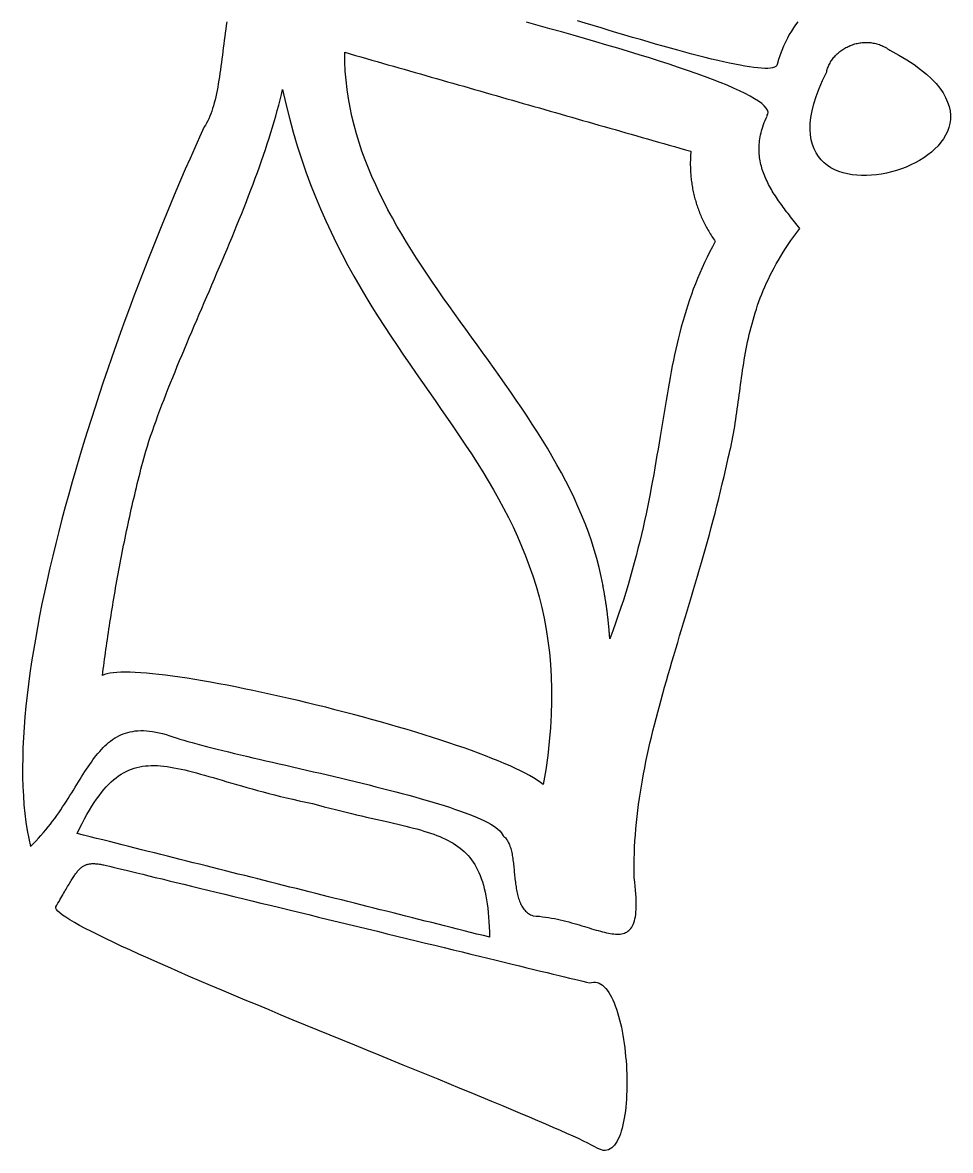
# Model space of a CAD drawing. Header units: metres. Extents: x 165 to 295, y -149 to -54.
# Drawn here: x 172 to 216.6, y -149.2 to -94.9 of the extents above; entities that cross this region are included whole.
import ezdxf

# ---------------------------------------------------------------- set-up
doc = ezdxf.new("R2010")
doc.units = ezdxf.units.M

msp = doc.modelspace()

# ---------------------------------------------------------------- linework, layer by layer
for points in [[(181.771798, -94.889066), (181.746144, -95.063564), (181.721252, -95.239332), (181.697122, -95.416116), (181.6735, -95.593662), (181.650386, -95.77197), (181.627526, -95.950532), (181.60492, -96.129094), (181.582568, -96.307402), (181.559962, -96.485202), (181.537356, -96.66224), (181.514496, -96.838262), (181.491128, -97.013014), (181.467252, -97.186242), (181.442614, -97.357692), (181.417214, -97.52711), (181.390798, -97.694242), (181.363366, -97.858834), (181.334918, -98.020632), (181.3052, -98.179382), (181.273958, -98.33483), (181.241192, -98.486722), (181.206648, -98.634804), (181.170326, -98.778822), (181.132226, -98.918522), (181.092094, -99.05365), (181.049676, -99.183952), (181.004972, -99.309174), (180.957982, -99.429062), (180.908452, -99.543362), (180.856128, -99.651566), (180.80101, -99.753674), (180.743098, -99.849432), (180.682138, -99.938586), (180.45684, -100.434648), (180.23078, -100.938584), (180.004212, -101.450394), (179.777136, -101.96957), (179.549806, -102.495858), (179.322476, -103.02875), (179.0954, -103.568246), (178.868578, -104.113838), (178.642518, -104.665018), (178.416966, -105.221786), (178.19243, -105.783634), (177.96891, -106.350308), (177.74666, -106.921554), (177.525934, -107.497118), (177.306732, -108.076492), (177.089308, -108.659422), (176.873916, -109.245654), (176.66081, -109.83468), (176.44999, -110.426246), (176.24171, -111.020098), (176.03597, -111.615982), (175.833278, -112.213644), (175.633634, -112.812576), (175.437292, -113.412524), (175.244252, -114.01298), (175.055022, -114.613944), (174.869348, -115.214908), (174.687738, -115.815618), (174.510446, -116.415566), (174.337472, -117.014752), (174.168816, -117.612668), (174.004986, -118.20906), (173.845982, -118.80342), (173.692058, -119.395748), (173.543468, -119.985536), (173.400212, -120.572276), (173.262544, -121.155968), (173.130718, -121.736104), (173.004734, -122.31243), (172.8851, -122.884692), (172.771816, -123.452636), (172.664882, -124.015754), (172.564806, -124.573792), (172.471588, -125.126496), (172.385228, -125.673358), (172.306234, -126.214124), (172.234606, -126.74854), (172.170598, -127.276352), (172.114464, -127.797052), (172.066204, -128.31064), (172.026072, -128.816354), (171.994322, -129.314194), (171.970954, -129.803906), (171.956222, -130.284982), (171.95038, -130.757168), (171.953682, -131.219956), (171.966128, -131.673346), (171.987972, -132.11683), (172.019468, -132.550154), (172.06087, -132.97281), (172.112178, -133.384544), (172.173646, -133.785102), (172.245274, -134.17423), (172.32757, -134.551674), (172.460666, -134.421372), (172.589698, -134.289546), (172.71492, -134.15645), (172.836332, -134.022338), (172.954188, -133.88721), (173.068742, -133.75132), (173.179994, -133.614668), (173.287944, -133.477508), (173.3931, -133.33984), (173.495462, -133.201918), (173.59503, -133.063996), (173.692058, -132.926074), (173.7868, -132.788152), (173.879256, -132.650484), (173.96968, -132.513324), (174.058072, -132.376672), (174.144686, -132.240782), (174.229776, -132.105654), (174.313342, -131.971542), (174.395638, -131.8387), (174.476918, -131.707128), (174.557182, -131.576826), (174.63643, -131.448048), (174.714916, -131.321048), (174.792894, -131.195826), (174.870618, -131.072636), (174.948088, -130.951478), (175.025304, -130.832606), (175.102774, -130.71602), (175.180498, -130.601974), (175.258476, -130.490722), (175.336962, -130.382264), (175.41621, -130.2766), (175.49622, -130.173984), (175.577246, -130.07467), (175.659288, -129.978658), (175.7426, -129.886202), (175.827436, -129.797302), (175.913796, -129.712212), (176.001934, -129.631186), (176.09185, -129.554224), (176.183798, -129.481326), (176.278032, -129.412746), (176.374552, -129.348738), (176.473612, -129.289302), (176.575212, -129.234692), (176.679606, -129.184908), (176.787048, -129.140204), (176.897538, -129.10058), (177.01133, -129.06629), (177.128424, -129.037588), (177.249074, -129.014474), (177.373534, -128.996948), (177.501804, -128.985264), (177.634138, -128.979676), (177.770536, -128.980184), (177.911252, -128.987042), (178.05654, -129.00025), (178.2064, -129.020062), (178.361086, -129.046732), (178.520598, -129.08026), (178.68519, -129.120646), (178.855116, -129.168144), (179.030376, -129.223008), (179.178712, -129.275332), (179.340256, -129.32918), (179.5145, -129.384298), (179.70119, -129.440686), (179.899564, -129.498598), (180.109368, -129.55778), (180.330094, -129.617978), (180.561234, -129.679446), (180.802026, -129.742184), (181.052216, -129.805938), (181.31155, -129.870962), (181.579266, -129.937002), (181.854856, -130.004058), (182.137812, -130.07213), (182.42788, -130.141218), (182.724298, -130.211068), (183.026812, -130.281934), (183.334914, -130.353562), (183.647842, -130.426206), (183.965342, -130.499612), (184.286906, -130.57378), (184.612026, -130.64871), (184.940194, -130.724402), (185.271156, -130.800602), (185.60415, -130.877564), (185.938668, -130.955034), (186.274456, -131.033266), (186.610752, -131.112006), (186.947302, -131.191254), (187.283598, -131.27101), (187.619132, -131.35102), (187.953396, -131.431538), (188.285882, -131.512564), (188.616082, -131.593844), (188.943488, -131.675378), (189.267592, -131.757166), (189.58814, -131.839208), (189.90437, -131.921504), (190.216028, -132.004054), (190.522352, -132.086858), (190.823088, -132.169662), (191.117728, -132.25272), (191.405764, -132.335778), (191.686688, -132.418836), (191.959992, -132.501894), (192.225168, -132.584952), (192.481708, -132.667756), (192.729104, -132.75056), (192.967102, -132.833364), (193.19494, -132.915914), (193.412364, -132.99821), (193.618866, -133.080252), (193.813684, -133.16204), (193.996564, -133.243574), (194.166998, -133.324854), (194.324478, -133.405626), (194.468496, -133.486144), (194.598798, -133.566154), (194.714622, -133.645656), (194.81546, -133.72465), (194.901058, -133.803136), (194.970654, -133.881114), (195.023994, -133.958584), (195.06057, -134.035292), (195.10121, -134.06755), (195.13931, -134.102856), (195.175378, -134.140956), (195.20916, -134.18185), (195.24091, -134.225284), (195.270628, -134.271258), (195.298568, -134.319772), (195.32473, -134.370572), (195.349114, -134.423658), (195.37172, -134.478776), (195.392802, -134.53618), (195.412614, -134.595362), (195.430902, -134.656576), (195.44792, -134.719314), (195.463668, -134.78383), (195.4784, -134.84987), (195.491862, -134.917434), (195.504562, -134.986268), (195.516246, -135.056372), (195.527168, -135.127746), (195.537328, -135.200136), (195.54698, -135.273288), (195.556124, -135.347456), (195.56476, -135.422386), (195.572888, -135.497824), (195.580762, -135.574024), (195.588382, -135.650478), (195.596002, -135.72744), (195.603622, -135.804656), (195.611242, -135.881872), (195.619116, -135.959342), (195.62699, -136.036558), (195.635372, -136.113774), (195.644008, -136.190736), (195.653152, -136.26719), (195.662804, -136.34339), (195.673218, -136.418828), (195.684394, -136.493758), (195.696332, -136.567926), (195.709032, -136.641332), (195.722748, -136.713722), (195.73748, -136.785096), (195.753482, -136.8552), (195.770754, -136.924034), (195.789296, -136.991598), (195.809108, -137.057638), (195.830444, -137.122154), (195.853304, -137.185146), (195.877942, -137.24636), (195.904358, -137.305796), (195.932552, -137.3632), (195.962524, -137.418572), (195.994528, -137.471658), (196.028564, -137.522712), (196.064886, -137.571226), (196.103494, -137.617454), (196.144388, -137.661142), (196.187568, -137.702036), (196.233288, -137.740136), (196.281548, -137.775442), (196.332602, -137.807954), (196.38645, -137.837418), (196.443092, -137.86358), (196.502528, -137.88644), (196.655436, -137.897616), (196.80682, -137.912094), (196.956426, -137.92962), (197.104254, -137.949686), (197.250304, -137.972546), (197.394576, -137.997692), (197.53707, -138.02487), (197.677532, -138.05408), (197.816216, -138.084814), (197.952868, -138.117072), (198.087488, -138.1506), (198.220076, -138.185144), (198.350632, -138.22045), (198.479156, -138.256518), (198.605394, -138.29284), (198.7296, -138.329416), (198.85152, -138.365992), (198.971154, -138.402314), (199.088502, -138.438128), (199.203564, -138.47318), (199.316086, -138.507216), (199.426322, -138.540236), (199.534018, -138.571986), (199.639428, -138.602212), (199.742298, -138.63066), (199.842628, -138.657076), (199.940164, -138.681206), (200.03516, -138.70305), (200.127362, -138.7221), (200.217024, -138.738356), (200.303892, -138.751564), (200.387966, -138.76147), (200.469246, -138.76782), (200.547478, -138.770614), (200.622916, -138.769344), (200.695306, -138.76401), (200.764902, -138.754358), (200.83145, -138.740134), (200.89495, -138.721084), (200.955148, -138.696954), (201.012298, -138.66749), (201.0664, -138.632692), (201.1172, -138.592306), (201.164698, -138.546078), (201.208894, -138.493754), (201.249788, -138.43508), (201.28738, -138.369802), (201.32167, -138.29792), (201.352404, -138.218926), (201.379582, -138.13282), (201.403458, -138.039348), (201.423778, -137.938256), (201.440288, -137.82929), (201.453242, -137.712196), (201.46264, -137.586974), (201.468228, -137.45337), (201.470006, -137.310876), (201.468228, -137.159492), (201.46264, -136.998964), (201.452988, -136.829292), (201.439526, -136.649968), (201.422254, -136.460992), (201.400918, -136.261856), (201.375518, -136.05256), (201.369422, -135.757158), (201.367898, -135.462264), (201.370692, -135.167624), (201.377804, -134.873492), (201.389234, -134.579614), (201.404728, -134.28599), (201.424286, -133.99262), (201.447654, -133.699504), (201.474832, -133.406388), (201.50582, -133.113526), (201.540364, -132.820664), (201.578464, -132.527802), (201.619866, -132.234686), (201.66457, -131.94157), (201.712576, -131.6482), (201.76363, -131.354576), (201.817732, -131.060698), (201.874628, -130.766566), (201.934318, -130.47218), (201.996548, -130.177286), (202.061572, -129.881884), (202.128882, -129.585974), (202.198732, -129.289556), (202.270868, -128.992376), (202.345036, -128.694688), (202.421236, -128.396238), (202.499468, -128.097026), (202.579732, -127.797052), (202.66152, -127.496062), (202.745086, -127.194056), (202.830176, -126.891288), (202.91679, -126.587504), (203.004674, -126.28245), (203.093828, -125.97638), (203.184252, -125.66904), (203.275692, -125.360684), (203.368148, -125.051058), (203.461366, -124.739908), (203.555346, -124.427488), (203.650088, -124.113544), (203.745338, -123.79833), (203.840842, -123.481592), (203.936854, -123.163076), (204.03312, -122.843036), (204.129386, -122.521218), (204.225906, -122.197876), (204.322172, -121.872756), (204.418438, -121.545604), (204.51445, -121.216674), (204.609954, -120.885966), (204.70495, -120.553226), (204.799438, -120.218454), (204.893164, -119.88165), (204.986128, -119.54256), (205.07833, -119.201438), (205.169516, -118.85803), (205.259686, -118.512336), (205.348586, -118.164356), (205.436216, -117.81409), (205.522322, -117.461284), (205.606904, -117.105938), (205.689962, -116.748052), (205.771496, -116.387626), (205.851252, -116.02466), (205.89494, -115.856512), (205.936596, -115.688364), (205.975966, -115.52047), (206.013304, -115.352576), (206.048864, -115.184682), (206.082646, -115.017042), (206.114904, -114.849402), (206.145638, -114.681762), (206.174848, -114.514122), (206.202788, -114.346482), (206.229712, -114.178588), (206.25562, -114.010694), (206.280766, -113.8428), (206.30515, -113.674906), (206.328772, -113.506758), (206.351886, -113.33861), (206.374746, -113.170208), (206.397352, -113.001806), (206.419704, -112.83315), (206.442056, -112.66424), (206.464662, -112.49533), (206.487522, -112.326166), (206.510636, -112.156748), (206.534258, -111.987076), (206.558642, -111.81715), (206.583788, -111.64697), (206.609696, -111.476536), (206.63662, -111.305848), (206.664814, -111.134906), (206.694024, -110.963456), (206.724758, -110.791752), (206.757016, -110.61954), (206.790798, -110.447074), (206.826358, -110.2741), (206.86395, -110.100872), (206.90332, -109.927136), (206.944976, -109.752892), (206.988918, -109.578394), (207.035146, -109.403388), (207.083914, -109.227874), (207.135222, -109.051852), (207.189324, -108.875322), (207.24622, -108.698284), (207.306164, -108.520738), (207.36941, -108.34243), (207.435704, -108.163614), (207.505554, -107.98429), (207.578706, -107.804204), (207.655668, -107.62361), (207.73644, -107.442254), (207.821022, -107.26039), (207.909668, -107.077764), (208.002378, -106.89463), (208.099406, -106.710734), (208.200752, -106.526076), (208.30667, -106.340656), (208.41716, -106.154474), (208.532476, -105.96753), (208.652618, -105.779824), (208.77784, -105.591356), (208.908142, -105.402126), (209.043524, -105.21188), (209.184494, -105.020872), (209.330798, -104.829102), (209.267552, -104.747822), (209.20456, -104.666796), (209.141822, -104.586278), (209.079338, -104.506268), (209.017108, -104.426512), (208.955386, -104.34701), (208.893918, -104.268016), (208.832958, -104.189276), (208.77276, -104.11079), (208.71307, -104.032558), (208.653888, -103.95458), (208.595468, -103.876602), (208.53781, -103.798878), (208.480914, -103.721154), (208.42478, -103.643684), (208.369662, -103.566214), (208.31556, -103.488744), (208.262474, -103.411274), (208.210404, -103.333804), (208.15935, -103.256334), (208.109312, -103.178864), (208.060544, -103.101394), (208.013046, -103.02367), (207.966818, -102.945946), (207.92186, -102.867968), (207.878426, -102.789736), (207.836516, -102.71125), (207.79613, -102.63251), (207.757268, -102.553516), (207.71993, -102.474268), (207.684116, -102.394766), (207.65008, -102.314756), (207.617822, -102.234492), (207.587342, -102.15372), (207.55864, -102.072694), (207.53197, -101.99116), (207.507078, -101.909118), (207.484218, -101.826568), (207.46339, -101.74351), (207.444848, -101.659944), (207.428338, -101.575616), (207.414114, -101.49078), (207.402176, -101.405182), (207.392524, -101.319076), (207.385158, -101.232208), (207.380078, -101.144578), (207.377538, -101.056186), (207.377538, -100.967032), (207.380078, -100.877116), (207.385158, -100.786438), (207.393032, -100.694744), (207.403446, -100.602288), (207.416654, -100.508816), (207.432656, -100.414582), (207.451452, -100.319332), (207.473296, -100.223066), (207.497934, -100.125784), (207.52562, -100.027486), (207.556354, -99.928172), (207.590136, -99.827588), (207.62722, -99.725988), (207.667352, -99.623118), (207.710786, -99.519232), (207.757522, -99.414076)], [(207.75549, -99.412044), (207.799432, -99.324414), (207.807306, -99.231704), (207.780382, -99.134168), (207.719676, -99.03206), (207.626204, -98.925634), (207.501236, -98.81489), (207.345788, -98.700082), (207.160876, -98.581464), (206.94777, -98.459036), (206.707486, -98.333306), (206.44104, -98.204274), (206.149702, -98.07194), (205.834488, -97.936812), (205.496414, -97.79889), (205.136496, -97.658428), (204.756004, -97.51568), (204.355954, -97.370646), (203.937616, -97.22358), (203.501752, -97.074736), (203.049632, -96.924368), (202.582272, -96.772476), (202.100942, -96.619314), (201.606658, -96.465136), (201.100436, -96.309942), (200.583546, -96.15424), (200.057004, -95.99803), (199.521826, -95.841566), (198.979028, -95.684848), (198.42988, -95.52813), (197.875398, -95.371666), (197.316598, -95.21571), (196.75475, -95.060262), (196.19087, -94.90583)], [(208.247488, -96.930972), (208.223104, -96.985836), (208.177384, -97.031048), (208.11109, -97.066862), (208.02473, -97.093532), (207.919066, -97.111566), (207.79486, -97.120964), (207.65262, -97.122234), (207.493108, -97.11563), (207.316832, -97.101152), (207.124554, -97.079308), (206.917036, -97.050352), (206.694786, -97.014538), (206.458312, -96.97212), (206.208376, -96.923606), (205.94574, -96.868996), (205.670912, -96.808544), (205.384654, -96.742758), (205.087728, -96.671892), (204.780642, -96.5962), (204.463904, -96.515682), (204.138276, -96.430846), (203.80452, -96.341946), (203.463144, -96.24949), (203.11491, -96.153478), (202.760326, -96.054164), (202.400408, -95.952056), (202.03541, -95.847154), (201.666094, -95.739966), (201.293222, -95.630746), (200.917302, -95.519748), (200.539096, -95.407226), (200.159112, -95.293434), (199.778112, -95.178626), (199.396858, -95.063056), (199.015858, -94.947232), (198.635874, -94.831154)], [(209.23758, -94.876874), (209.131662, -95.020384), (209.028284, -95.171768), (208.9277, -95.331534), (208.830164, -95.499682), (208.735676, -95.676466), (208.64449, -95.86214), (208.55686, -96.056958), (208.472786, -96.26092), (208.392522, -96.474534), (208.316068, -96.6978), (208.243932, -96.930718)], [(213.666324, -96.250252), (214.091774, -96.481138), (214.479378, -96.712024), (214.830152, -96.94291), (215.145366, -97.173034), (215.426036, -97.402396), (215.673178, -97.630488), (215.888062, -97.857056), (216.071704, -98.081846), (216.22512, -98.30435), (216.34958, -98.524314), (216.4461, -98.74123), (216.51595, -98.955098), (216.560146, -99.16541), (216.579704, -99.371658), (216.57564, -99.573842), (216.549224, -99.771454), (216.501472, -99.963986), (216.433654, -100.151438), (216.346786, -100.333302), (216.241884, -100.50907), (216.120218, -100.678742), (215.982804, -100.84181), (215.830658, -100.997766), (215.66505, -101.14661), (215.486996, -101.287834), (215.297512, -101.421184), (215.097868, -101.546152), (214.88908, -101.662484), (214.672418, -101.769926), (214.448644, -101.86797), (214.219282, -101.956616), (213.985094, -102.035102), (213.74735, -102.103428), (213.507066, -102.161086), (213.265512, -102.207822), (213.023704, -102.243128), (212.782658, -102.267004), (212.543644, -102.278688), (212.307678, -102.27818), (212.075776, -102.264972), (211.848954, -102.23881), (211.628736, -102.19944), (211.415884, -102.146354), (211.211668, -102.079298), (211.017104, -101.997764), (210.833208, -101.901752), (210.66125, -101.790754), (210.502246, -101.664262), (210.357466, -101.522276), (210.227672, -101.364288), (210.114388, -101.18979), (210.018376, -100.998782), (209.940906, -100.790756), (209.882994, -100.565204), (209.84591, -100.322126), (209.83067, -100.061014), (209.83829, -99.781614), (209.87004, -99.483418), (209.926936, -99.166172), (210.009994, -98.829622), (210.120484, -98.47326), (210.259422, -98.096832), (210.427824, -97.700084), (210.62696, -97.282762), (210.640676, -97.227644), (210.65617, -97.173288), (210.673696, -97.119694), (210.693, -97.066862), (210.714082, -97.014792), (210.736942, -96.963484), (210.76158, -96.913192), (210.787996, -96.863662), (210.815936, -96.815148), (210.8454, -96.767396), (210.876642, -96.72066), (210.909408, -96.67494), (210.943444, -96.630236), (210.979004, -96.586548), (211.016088, -96.543876), (211.054442, -96.50222), (211.094066, -96.461834), (211.13496, -96.422464), (211.177124, -96.38411), (211.220558, -96.347026), (211.265008, -96.311212), (211.310474, -96.276668), (211.35721, -96.24314), (211.404962, -96.210882), (211.453476, -96.180148), (211.503006, -96.150684), (211.553552, -96.12249), (211.60486, -96.095566), (211.65693, -96.070166), (211.709762, -96.04629), (211.763356, -96.023684), (211.817712, -96.002602), (211.872576, -95.983044), (211.928202, -95.96501), (211.984336, -95.9485), (212.040978, -95.933514), (212.098128, -95.920052), (212.155786, -95.908368), (212.213698, -95.898208), (212.271864, -95.889826), (212.330538, -95.882968), (212.389466, -95.877888), (212.448648, -95.874586), (212.50783, -95.873062), (212.567266, -95.873316), (212.626702, -95.875348), (212.686392, -95.879158), (212.746082, -95.885), (212.805518, -95.89262), (212.864954, -95.902272), (212.92439, -95.913702), (212.983572, -95.927164), (213.0425, -95.942658), (213.101428, -95.960184), (213.159848, -95.979742), (213.218014, -96.001332), (213.275926, -96.024954), (213.33333, -96.050608), (213.390226, -96.078548), (213.446868, -96.10852), (213.502748, -96.140778), (213.55812, -96.175322), (213.612984, -96.211898), (213.667086, -96.25076)], [(199.871838, -122.010932), (199.784462, -121.572274), (199.684386, -121.13768), (199.571864, -120.706896), (199.447658, -120.279922), (199.312022, -119.856504), (199.165464, -119.436642), (199.008238, -119.020082), (198.841106, -118.60657), (198.664322, -118.19636), (198.478394, -117.788944), (198.28383, -117.384322), (198.080884, -116.982494), (197.870318, -116.583206), (197.652386, -116.186204), (197.427596, -115.791488), (197.196202, -115.398804), (196.958966, -115.008152), (196.716142, -114.619278), (196.468238, -114.232182), (196.215762, -113.84661), (195.959222, -113.462562), (195.698872, -113.079784), (195.435474, -112.698022), (195.169282, -112.317276), (194.900804, -111.937546), (194.630294, -111.558578), (194.358514, -111.180118), (194.085718, -110.802166), (193.812414, -110.424468), (193.538856, -110.047024), (193.265806, -109.66958), (192.993518, -109.292136), (192.7225, -108.914438), (192.45326, -108.536232), (192.186306, -108.157772), (191.921892, -107.77855), (191.66078, -107.398566), (191.403224, -107.017566), (191.149732, -106.63555), (190.900558, -106.252518), (190.656464, -105.868216), (190.417704, -105.48239), (190.184786, -105.09504), (189.958218, -104.705912), (189.738254, -104.314752), (189.525656, -103.921814), (189.320678, -103.52659), (189.123828, -103.12908), (188.93536, -102.729284), (188.756036, -102.326948), (188.58611, -101.921818), (188.42609, -101.513894), (188.276484, -101.102922), (188.1378, -100.688902), (188.010292, -100.27158), (187.894468, -99.850956), (187.790836, -99.426776), (187.699904, -98.99904), (187.62218, -98.567494), (187.557918, -98.132138), (187.507626, -97.692718), (187.471812, -97.24898), (187.450984, -96.800924), (187.44565, -96.34855), (187.705746, -96.422972), (187.965842, -96.497394), (188.225938, -96.571816), (188.486034, -96.646238), (188.74613, -96.72066), (189.006226, -96.795082), (189.266322, -96.869504), (189.526418, -96.943926), (189.786514, -97.018348), (190.04661, -97.09277), (190.306706, -97.167192), (190.566802, -97.241614), (190.826898, -97.316036), (191.086994, -97.390458), (191.34709, -97.46488), (191.607186, -97.539302), (191.867282, -97.613724), (192.127378, -97.688146), (192.387474, -97.762568), (192.64757, -97.83699), (192.907666, -97.911412), (193.167762, -97.985834), (193.427858, -98.060256), (193.687954, -98.134678), (193.94805, -98.2091), (194.208146, -98.283522), (194.468242, -98.357944), (194.728338, -98.432366), (194.988434, -98.506788), (195.24853, -98.58121), (195.508626, -98.655632), (195.768722, -98.730054), (196.028818, -98.804476), (196.288914, -98.878898), (196.54901, -98.95332), (196.809106, -99.027742), (197.069202, -99.102164), (197.329298, -99.176586), (197.589394, -99.251008), (197.84949, -99.32543), (198.109586, -99.399852), (198.369682, -99.474274), (198.629778, -99.548696), (198.889874, -99.623118), (199.14997, -99.69754), (199.410066, -99.771962), (199.670162, -99.846384), (199.930258, -99.920806), (200.190354, -99.995228), (200.45045, -100.06965), (200.710546, -100.144072), (200.970642, -100.218494), (201.230738, -100.292916), (201.490834, -100.367338), (201.75093, -100.44176), (202.011026, -100.516182), (202.271122, -100.590604), (202.531218, -100.665026), (202.791314, -100.739448), (203.05141, -100.81387), (203.311506, -100.888292), (203.571602, -100.962714), (203.831698, -101.037136), (204.091794, -101.111558), (204.086206, -101.186742), (204.08138, -101.261672), (204.077316, -101.336348), (204.074014, -101.41077), (204.071474, -101.484938), (204.069696, -101.558852), (204.06868, -101.632512), (204.068426, -101.705918), (204.068934, -101.77907), (204.070204, -101.851968), (204.072236, -101.924612), (204.07503, -101.997002), (204.078586, -102.069392), (204.082904, -102.141528), (204.087984, -102.21341), (204.093826, -102.285038), (204.10043, -102.356412), (204.107796, -102.427532), (204.115924, -102.498398), (204.124814, -102.56901), (204.134466, -102.639368), (204.14488, -102.709472), (204.156056, -102.779322), (204.167994, -102.848918), (204.180694, -102.91826), (204.194156, -102.987348), (204.20838, -103.056436), (204.223366, -103.12527), (204.239114, -103.19385), (204.255624, -103.262176), (204.272896, -103.330248), (204.29093, -103.398066), (204.309726, -103.46563), (204.329284, -103.53294), (204.349604, -103.599996), (204.370686, -103.666798), (204.39253, -103.733346), (204.415136, -103.799894), (204.438504, -103.866188), (204.462634, -103.932228), (204.487526, -103.998014), (204.51318, -104.063546), (204.539596, -104.128824), (204.566774, -104.193848), (204.594714, -104.258618), (204.623416, -104.323388), (204.65288, -104.387904), (204.683106, -104.452166), (204.714094, -104.516174), (204.745844, -104.579928), (204.778356, -104.643428), (204.81163, -104.706674), (204.845666, -104.769666), (204.880464, -104.832658), (204.916024, -104.895396), (204.952346, -104.95788), (204.98943, -105.02011), (205.027276, -105.082086), (205.065884, -105.143808), (205.105254, -105.205276), (205.145386, -105.266744), (205.18628, -105.327958), (205.227936, -105.388918), (205.270354, -105.449624), (205.131416, -105.702608), (204.99832, -105.955846), (204.870812, -106.209338), (204.748638, -106.463338), (204.631798, -106.717592), (204.519784, -106.972354), (204.412596, -107.227878), (204.310234, -107.48391), (204.21219, -107.740704), (204.118464, -107.998006), (204.028802, -108.256324), (203.94295, -108.515404), (203.860908, -108.775246), (203.782422, -109.036104), (203.707238, -109.297978), (203.635102, -109.560868), (203.566014, -109.825028), (203.49972, -110.090458), (203.435966, -110.356904), (203.374498, -110.624874), (203.315316, -110.894114), (203.258166, -111.164878), (203.202794, -111.436912), (203.1492, -111.71047), (203.096876, -111.985806), (203.045822, -112.262666), (202.996038, -112.541304), (202.947016, -112.82172), (202.898756, -113.103914), (202.851004, -113.387886), (202.803506, -113.67389), (202.756262, -113.961926), (202.709018, -114.251994), (202.66152, -114.544094), (202.613514, -114.838226), (202.565, -115.134644), (202.51547, -115.433348), (202.465178, -115.734338), (202.413616, -116.037868), (202.360784, -116.343684), (202.306428, -116.65204), (202.250294, -116.962936), (202.192128, -117.276372), (202.13193, -117.592602), (202.069446, -117.911626), (202.004422, -118.233444), (201.936858, -118.558056), (201.866246, -118.885462), (201.792586, -119.215916), (201.715878, -119.549418), (201.635614, -119.885968), (201.551794, -120.225566), (201.464164, -120.568466), (201.37247, -120.914668), (201.276712, -121.264172), (201.176636, -121.616978), (201.071988, -121.973086), (200.962514, -122.33275), (200.848214, -122.69597), (200.728834, -123.062746), (200.60412, -123.433078), (200.473818, -123.80722), (200.337928, -124.185172), (200.196196, -124.566934), (200.193402, -124.527056), (200.190608, -124.487178), (200.18756, -124.4473), (200.184512, -124.407422), (200.181464, -124.367544), (200.178416, -124.327666), (200.175114, -124.287788), (200.171812, -124.24791), (200.16851, -124.208032), (200.165208, -124.168154), (200.161652, -124.128276), (200.158096, -124.088398), (200.15454, -124.04852), (200.150984, -124.008642), (200.147174, -123.968764), (200.143364, -123.928886), (200.139554, -123.889008), (200.13549, -123.84913), (200.131426, -123.809252), (200.127362, -123.769374), (200.123298, -123.729496), (200.11898, -123.689618), (200.114662, -123.64974), (200.110344, -123.609862), (200.105772, -123.569984), (200.1012, -123.530106), (200.096628, -123.490228), (200.091802, -123.45035), (200.086976, -123.410472), (200.08215, -123.370594), (200.07707, -123.330716), (200.07199, -123.290838), (200.06691, -123.25096), (200.06183, -123.211082), (200.056496, -123.171204), (200.051162, -123.131326), (200.045828, -123.091448), (200.04024, -123.05157), (200.034652, -123.011692), (200.029064, -122.971814), (200.023222, -122.931936), (200.01738, -122.892058), (200.011538, -122.85218), (200.005442, -122.812302), (199.999346, -122.772424), (199.99325, -122.732546), (199.9869, -122.692668), (199.98055, -122.65279), (199.9742, -122.612912), (199.967596, -122.573034), (199.960992, -122.533156), (199.954388, -122.493278), (199.94753, -122.4534), (199.940672, -122.413522), (199.93356, -122.373644), (199.926448, -122.333766), (199.919336, -122.293888), (199.91197, -122.25401), (199.904604, -122.214132), (199.897238, -122.174254), (199.889618, -122.134376), (199.881998, -122.094498), (199.874378, -122.05462), (199.866504, -122.014742)], [(177.87874, -115.534948), (177.953162, -115.297712), (178.030886, -115.057682), (178.111658, -114.814858), (178.195478, -114.569494), (178.282092, -114.32159), (178.3715, -114.071146), (178.463702, -113.818416), (178.558444, -113.563146), (178.655472, -113.305844), (178.754786, -113.046256), (178.856386, -112.784636), (178.960018, -112.520984), (179.065682, -112.255554), (179.173378, -111.988346), (179.282598, -111.71936), (179.393596, -111.448596), (179.506118, -111.176308), (179.620164, -110.902496), (179.73548, -110.627414), (179.851812, -110.350808), (179.969414, -110.073186), (180.088032, -109.794294), (180.207412, -109.514386), (180.327554, -109.233462), (180.448204, -108.951522), (180.569362, -108.66882), (180.691028, -108.385356), (180.812948, -108.101384), (180.935122, -107.81665), (181.057296, -107.531408), (181.17947, -107.245912), (181.301644, -106.959908), (181.42331, -106.67365), (181.544722, -106.387392), (181.665626, -106.10088), (181.786022, -105.814368), (181.905656, -105.52811), (182.024528, -105.241852), (182.142384, -104.955848), (182.259224, -104.670352), (182.374794, -104.38511), (182.489094, -104.100376), (182.602124, -103.816404), (182.71363, -103.53294), (182.823612, -103.250238), (182.931816, -102.968298), (183.038242, -102.687374), (183.142636, -102.407466), (183.244998, -102.128574), (183.345074, -101.850952), (183.442864, -101.5746), (183.538368, -101.299518), (183.631332, -101.025706), (183.721756, -100.753418), (183.809386, -100.482654), (183.894222, -100.213668), (183.97601, -99.94646), (184.05475, -99.68103), (184.130188, -99.417378), (184.202324, -99.155758), (184.271158, -98.89617), (184.336436, -98.638868), (184.398158, -98.383852), (184.45607, -98.131122), (184.614566, -98.834702), (184.785508, -99.52101), (184.968134, -100.1903), (185.161936, -100.843334), (185.36666, -101.480874), (185.581544, -102.103174), (185.805826, -102.710996), (186.039252, -103.304594), (186.281314, -103.884984), (186.531504, -104.45242), (186.78906, -105.00741), (187.053474, -105.550716), (187.324238, -106.082846), (187.601098, -106.604308), (187.883038, -107.11561), (188.169804, -107.617514), (188.460888, -108.110528), (188.755782, -108.59516), (189.053724, -109.071918), (189.354206, -109.541564), (189.656974, -110.004352), (189.961266, -110.461044), (190.266574, -110.912148), (190.572136, -111.358426), (190.877698, -111.800132), (191.182752, -112.238028), (191.486536, -112.672622), (191.788796, -113.104422), (192.08877, -113.533936), (192.38595, -113.961926), (192.679828, -114.3889), (192.969896, -114.815366), (193.255646, -115.241832), (193.536316, -115.66906), (193.811652, -116.097304), (194.080892, -116.527326), (194.343528, -116.959888), (194.599306, -117.395244), (194.847464, -117.834156), (195.087494, -118.276878), (195.318634, -118.724172), (195.54063, -119.1768), (195.75272, -119.635016), (195.95465, -120.099582), (196.145658, -120.571006), (196.325236, -121.049796), (196.492876, -121.53646), (196.64807, -122.03176), (196.79031, -122.53595), (196.919088, -123.049792), (197.033642, -123.574048), (197.133718, -124.108972), (197.218554, -124.655326), (197.287642, -125.213364), (197.340474, -125.784102), (197.376542, -126.367794), (197.395338, -126.964948), (197.396354, -127.576326), (197.378828, -128.202436), (197.342506, -128.843786), (197.286626, -129.500884), (197.21068, -130.174492), (197.11416, -130.865118), (196.996558, -131.57327), (196.861684, -131.469384), (196.706744, -131.362958), (196.532754, -131.253992), (196.339968, -131.14274), (196.129402, -131.029456), (195.901564, -130.91414), (195.657216, -130.797046), (195.396866, -130.678174), (195.121276, -130.557778), (194.830954, -130.436112), (194.526662, -130.31343), (194.209162, -130.189732), (193.878962, -130.065018), (193.536824, -129.939796), (193.18351, -129.814066), (192.819528, -129.687828), (192.445386, -129.561336), (192.0621, -129.434844), (191.670178, -129.308352), (191.270128, -129.182368), (190.862712, -129.056638), (190.448692, -128.93167), (190.028576, -128.80721), (189.603126, -128.683766), (189.173104, -128.561338), (188.739018, -128.44018), (188.30163, -128.320546), (187.861448, -128.202436), (187.419234, -128.08585), (186.97575, -127.971296), (186.531504, -127.858774), (186.087258, -127.748284), (185.64352, -127.640334), (185.201052, -127.53467), (184.760362, -127.4318), (184.322466, -127.331724), (183.887618, -127.234696), (183.456834, -127.140716), (183.030622, -127.050038), (182.60949, -126.962916), (182.194454, -126.87935), (181.785768, -126.799594), (181.384448, -126.723902), (180.991002, -126.652274), (180.605938, -126.58471), (180.230272, -126.521718), (179.864258, -126.463298), (179.508912, -126.409704), (179.164742, -126.360936), (178.832256, -126.317248), (178.51247, -126.27864), (178.205892, -126.24562), (177.91303, -126.217934), (177.634646, -126.19609), (177.371502, -126.180088), (177.124106, -126.170182), (176.89322, -126.166372), (176.679352, -126.168912), (176.483264, -126.178056), (176.305718, -126.193804), (176.147222, -126.21641), (176.008538, -126.245874), (175.890428, -126.28245), (175.7934, -126.326392), (175.813212, -126.171706), (175.833532, -126.016512), (175.854106, -125.860556), (175.874934, -125.703838), (175.89627, -125.546612), (175.91786, -125.388624), (175.939704, -125.230128), (175.962056, -125.07087), (175.984662, -124.911104), (176.007776, -124.750576), (176.031144, -124.58954), (176.05502, -124.427996), (176.07915, -124.265944), (176.103534, -124.10313), (176.128426, -123.939808), (176.153572, -123.775978), (176.179226, -123.61164), (176.205134, -123.446794), (176.23155, -123.28144), (176.25822, -123.115578), (176.285398, -122.949462), (176.313084, -122.782838), (176.341024, -122.615706), (176.369472, -122.448066), (176.398174, -122.280172), (176.427384, -122.11177), (176.457102, -121.943114), (176.487074, -121.77395), (176.517554, -121.604532), (176.548542, -121.434606), (176.579784, -121.264426), (176.611534, -121.093992), (176.643792, -120.92305), (176.676558, -120.751854), (176.709578, -120.580404), (176.743106, -120.4087), (176.777142, -120.236742), (176.811686, -120.06453), (176.846484, -119.892064), (176.88179, -119.719344), (176.917604, -119.54637), (176.953926, -119.373142), (176.990756, -119.19966), (177.028094, -119.026178), (177.065686, -118.852442), (177.103786, -118.678452), (177.142394, -118.504462), (177.18151, -118.330218), (177.221134, -118.155974), (177.261266, -117.981476), (177.301906, -117.806978), (177.343054, -117.632226), (177.38471, -117.457474), (177.426874, -117.282722), (177.469546, -117.10797), (177.512726, -116.933218), (177.556414, -116.758466), (177.60061, -116.58346), (177.645314, -116.408454), (177.69078, -116.233448), (177.736754, -116.058696), (177.783236, -115.883944), (177.830226, -115.709192), (177.877724, -115.53444)], [(194.423792, -138.919204), (194.113658, -138.841226), (193.803524, -138.763248), (193.49339, -138.68527), (193.183256, -138.607292), (192.873122, -138.529314), (192.562988, -138.451336), (192.252854, -138.373358), (191.94272, -138.29538), (191.632586, -138.217402), (191.322452, -138.139424), (191.012318, -138.061446), (190.702184, -137.983468), (190.39205, -137.90549), (190.081916, -137.827512), (189.771782, -137.749534), (189.461648, -137.671556), (189.151514, -137.593578), (188.84138, -137.5156), (188.531246, -137.437622), (188.221112, -137.359644), (187.910978, -137.281666), (187.600844, -137.203688), (187.29071, -137.12571), (186.980576, -137.047732), (186.670442, -136.969754), (186.360308, -136.891776), (186.050174, -136.813798), (185.74004, -136.73582), (185.429906, -136.657842), (185.119772, -136.579864), (184.809638, -136.501886), (184.499504, -136.423908), (184.18937, -136.34593), (183.879236, -136.267952), (183.569102, -136.189974), (183.258968, -136.111996), (182.948834, -136.034018), (182.6387, -135.95604), (182.328566, -135.878062), (182.018432, -135.800084), (181.708298, -135.722106), (181.398164, -135.644128), (181.08803, -135.56615), (180.777896, -135.488172), (180.467762, -135.410194), (180.157628, -135.332216), (179.847494, -135.254238), (179.53736, -135.17626), (179.227226, -135.098282), (178.917092, -135.020304), (178.606958, -134.942326), (178.296824, -134.864348), (177.98669, -134.78637), (177.676556, -134.708392), (177.366422, -134.630414), (177.056288, -134.552436), (176.746154, -134.474458), (176.43602, -134.39648), (176.125886, -134.318502), (175.815752, -134.240524), (175.505618, -134.162546), (175.195484, -134.084568), (174.88535, -134.00659), (174.575216, -133.928612), (174.69485, -133.682994), (174.813468, -133.448806), (174.931324, -133.225794), (175.048418, -133.013704), (175.165004, -132.812282), (175.281082, -132.621274), (175.396906, -132.44068), (175.512476, -132.270246), (175.628046, -132.109718), (175.74387, -131.958842), (175.859948, -131.817364), (175.97628, -131.685284), (176.09312, -131.562348), (176.210722, -131.448048), (176.329086, -131.342638), (176.448212, -131.24561), (176.568354, -131.15671), (176.689766, -131.075938), (176.812448, -131.00304), (176.936654, -130.937762), (177.062384, -130.87985), (177.189892, -130.829304), (177.319178, -130.785616), (177.450496, -130.748786), (177.5841, -130.71856), (177.71999, -130.694684), (177.858166, -130.676904), (177.998882, -130.66522), (178.142392, -130.659378), (178.288696, -130.659124), (178.437794, -130.664204), (178.58994, -130.674364), (178.745388, -130.68935), (178.904138, -130.709162), (179.066444, -130.733546), (179.232306, -130.762248), (179.401978, -130.795014), (179.57546, -130.831844), (179.753006, -130.87223), (179.934616, -130.916172), (180.120544, -130.963416), (180.311044, -131.013708), (180.506116, -131.067048), (180.70576, -131.122928), (180.91023, -131.181348), (181.11978, -131.242054), (181.33441, -131.304792), (181.55412, -131.369308), (181.779164, -131.435602), (182.009796, -131.503166), (182.246016, -131.572), (182.488078, -131.64185), (182.735982, -131.712716), (182.989982, -131.78409), (183.250078, -131.855972), (183.516524, -131.927854), (183.789574, -131.999736), (184.069228, -132.071618), (184.355486, -132.142992), (184.648602, -132.213858), (184.94883, -132.283708), (185.25617, -132.352542), (185.570622, -132.420106), (185.89244, -132.4864), (186.177428, -132.564886), (186.456828, -132.639816), (186.73064, -132.711444), (186.998864, -132.77977), (187.2615, -132.845302), (187.518802, -132.90804), (187.770516, -132.968238), (188.016896, -133.02615), (188.257942, -133.08203), (188.493654, -133.136132), (188.724032, -133.188456), (188.94933, -133.239256), (189.169294, -133.288786), (189.384178, -133.3373), (189.593982, -133.384798), (189.798706, -133.431788), (189.99835, -133.47827), (190.192914, -133.524498), (190.382652, -133.570726), (190.56731, -133.616954), (190.747142, -133.66369), (190.922148, -133.710934), (191.092328, -133.75894), (191.257682, -133.807962), (191.418464, -133.858254), (191.57442, -133.909816), (191.725804, -133.962902), (191.872616, -134.017766), (192.014856, -134.074662), (192.152524, -134.133844), (192.28562, -134.195312), (192.414398, -134.259574), (192.538604, -134.32663), (192.658492, -134.396734), (192.774062, -134.469886), (192.885314, -134.546594), (192.992248, -134.626858), (193.095118, -134.710932), (193.19367, -134.79907), (193.288158, -134.891526), (193.378582, -134.988554), (193.464942, -135.090154), (193.547238, -135.19658), (193.62547, -135.308086), (193.699892, -135.424926), (193.77025, -135.547354), (193.836798, -135.67537), (193.899536, -135.809228), (193.958464, -135.949182), (194.013582, -136.095486), (194.065144, -136.248394), (194.112896, -136.407906), (194.157092, -136.574276), (194.197732, -136.747758), (194.234816, -136.928606), (194.268344, -137.117074), (194.298316, -137.313162), (194.324986, -137.517378), (194.3481, -137.729722), (194.367912, -137.950448), (194.384422, -138.179556), (194.39763, -138.417554), (194.40779, -138.664442), (194.414648, -138.920474)], [(173.551088, -137.45718), (173.603412, -137.369042), (173.654212, -137.28319), (173.703234, -137.19937), (173.750732, -137.117836), (173.79696, -137.038334), (173.841664, -136.961118), (173.885098, -136.885934), (173.927008, -136.812782), (173.967902, -136.741916), (174.007526, -136.673082), (174.04588, -136.60628), (174.083218, -136.54151), (174.11954, -136.478772), (174.1551, -136.417812), (174.189644, -136.358884), (174.223426, -136.301988), (174.256446, -136.24687), (174.288704, -136.193784), (174.3202, -136.142476), (174.351188, -136.092946), (174.381668, -136.045448), (174.41164, -135.999728), (174.441104, -135.955786), (174.47006, -135.913622), (174.498762, -135.873236), (174.52721, -135.834628), (174.555404, -135.797544), (174.583598, -135.762238), (174.611538, -135.72871), (174.639478, -135.696706), (174.667418, -135.66648), (174.695612, -135.637778), (174.723806, -135.610854), (174.752254, -135.585454), (174.780956, -135.561578), (174.809912, -135.539226), (174.839376, -135.518398), (174.869094, -135.499094), (174.89932, -135.481314), (174.930054, -135.465058), (174.96155, -135.450326), (174.993554, -135.436864), (175.02632, -135.424926), (175.059848, -135.414258), (175.094392, -135.405114), (175.129698, -135.39724), (175.16602, -135.390636), (175.203358, -135.385556), (175.241712, -135.381746), (175.281336, -135.379206), (175.321976, -135.377936), (175.363886, -135.377936), (175.407066, -135.378952), (175.451516, -135.381238), (175.49749, -135.384794), (175.544988, -135.389366), (175.59401, -135.395208), (175.644556, -135.402066), (175.69688, -135.410194), (175.750728, -135.419338), (175.806354, -135.429498), (175.863758, -135.440674), (175.923194, -135.452866), (175.984408, -135.466074), (176.137062, -135.503158), (176.309528, -135.545068), (176.501552, -135.591804), (176.712372, -135.643112), (176.941226, -135.698738), (177.187352, -135.758682), (177.450496, -135.82269), (177.729642, -135.890508), (178.024282, -135.962136), (178.333908, -136.03732), (178.657758, -136.11606), (178.99507, -136.198102), (179.345336, -136.283192), (179.707794, -136.37133), (180.081936, -136.462262), (180.467254, -136.555988), (180.862732, -136.652254), (181.267862, -136.750806), (181.682136, -136.85139), (182.104792, -136.954006), (182.535322, -137.058654), (182.972964, -137.16508), (183.416956, -137.27303), (183.86679, -137.382504), (184.321958, -137.492994), (184.781444, -137.604754), (185.244994, -137.71753), (185.711592, -137.831068), (186.180984, -137.945114), (186.652154, -138.059668), (187.124594, -138.174476), (187.597796, -138.289538), (188.070998, -138.4046), (188.543692, -138.519408), (189.015116, -138.633962), (189.484508, -138.748008), (189.95136, -138.861546), (190.41491, -138.974322), (190.87465, -139.086082), (191.329818, -139.196826), (191.779906, -139.3063), (192.224152, -139.41425), (192.662048, -139.520676), (193.092832, -139.625324), (193.515742, -139.728194), (193.930524, -139.829032), (194.336162, -139.927584), (194.732148, -140.02385), (195.11772, -140.117576), (195.49237, -140.208762), (195.855336, -140.2969), (196.20611, -140.382244), (196.54393, -140.464286), (196.868288, -140.543026), (197.178422, -140.618464), (197.473824, -140.690346), (197.753732, -140.758418), (198.017384, -140.822426), (198.264272, -140.88237), (198.493888, -140.93825), (198.70547, -140.989558), (198.898256, -141.036294), (199.071738, -141.078458), (199.225154, -141.115796), (199.320912, -141.089126), (199.41413, -141.077696), (199.505062, -141.080744), (199.593708, -141.098016), (199.679814, -141.12875), (199.763634, -141.172692), (199.844914, -141.229334), (199.923654, -141.297914), (199.999854, -141.378178), (200.073514, -141.469618), (200.144634, -141.571472), (200.213214, -141.683486), (200.279254, -141.805152), (200.3425, -141.935962), (200.403206, -142.075408), (200.461118, -142.222982), (200.516236, -142.378176), (200.568814, -142.540482), (200.618598, -142.709392), (200.665588, -142.884398), (200.709784, -143.064992), (200.751186, -143.250666), (200.78954, -143.441166), (200.8251, -143.63573), (200.857612, -143.83385), (200.88733, -144.035018), (200.914, -144.23898), (200.937622, -144.444974), (200.95845, -144.652746), (200.97623, -144.861534), (200.990962, -145.07083), (201.002392, -145.28038), (201.010774, -145.489676), (201.016108, -145.697956), (201.01814, -145.904966), (201.017124, -146.109944), (201.012806, -146.312636), (201.005186, -146.512534), (200.994518, -146.70913), (200.980548, -146.901662), (200.963276, -147.089876), (200.942702, -147.273264), (200.918572, -147.451318), (200.89114, -147.62353), (200.860406, -147.789392), (200.826116, -147.948396), (200.788524, -148.100034), (200.747376, -148.243798), (200.702672, -148.37918), (200.654412, -148.505672), (200.602596, -148.622766), (200.547224, -148.730208), (200.488296, -148.827236), (200.425558, -148.913342), (200.359264, -148.988018), (200.289414, -149.05101), (200.215754, -149.101556), (200.138284, -149.139402), (200.057004, -149.163786), (199.972168, -149.174454), (199.883522, -149.170644), (199.790812, -149.152102), (199.694292, -149.118066), (199.593962, -149.068282), (199.474074, -148.997416), (199.322944, -148.915628), (199.141588, -148.823172), (198.931022, -148.720302), (198.692516, -148.607526), (198.427086, -148.485352), (198.135494, -148.354034), (197.819264, -148.213826), (197.479158, -148.065236), (197.116446, -147.908518), (196.73189, -147.743926), (196.32676, -147.571968), (195.902326, -147.393152), (195.45935, -147.207732), (194.999102, -147.015962), (194.522598, -146.81835), (194.030854, -146.61515), (193.524886, -146.406616), (193.005964, -146.193256), (192.475104, -145.975578), (191.933322, -145.753582), (191.381634, -145.52803), (190.82131, -145.298922), (190.253366, -145.066766), (189.678818, -144.83207), (189.098682, -144.595088), (188.513974, -144.356074), (187.925964, -144.115536), (187.335668, -143.873728), (186.744102, -143.631158), (186.152282, -143.38808), (185.561478, -143.144748), (184.972452, -142.90167), (184.386474, -142.659354), (183.804814, -142.4178), (183.228234, -142.17777), (182.658004, -141.939264), (182.09514, -141.70279), (181.540658, -141.468856), (180.995574, -141.237716), (180.461158, -141.009624), (179.938426, -140.785088), (179.428394, -140.564362), (178.932078, -140.3477), (178.450494, -140.13561), (177.984912, -139.9286), (177.536348, -139.726924), (177.105818, -139.530836), (176.694592, -139.340844), (176.303432, -139.157202), (175.933608, -138.980164), (175.586136, -138.810238), (175.262032, -138.647932), (174.962566, -138.4935), (174.688754, -138.347196), (174.441612, -138.209274), (174.222156, -138.080496), (174.031402, -137.960862), (173.87062, -137.85088), (173.740826, -137.750804), (173.643036, -137.661142), (173.578266, -137.582148), (173.547786, -137.51433), (173.552358, -137.457942)]]:
    msp.add_lwpolyline(points)

doc.saveas('drawing.dxf')
